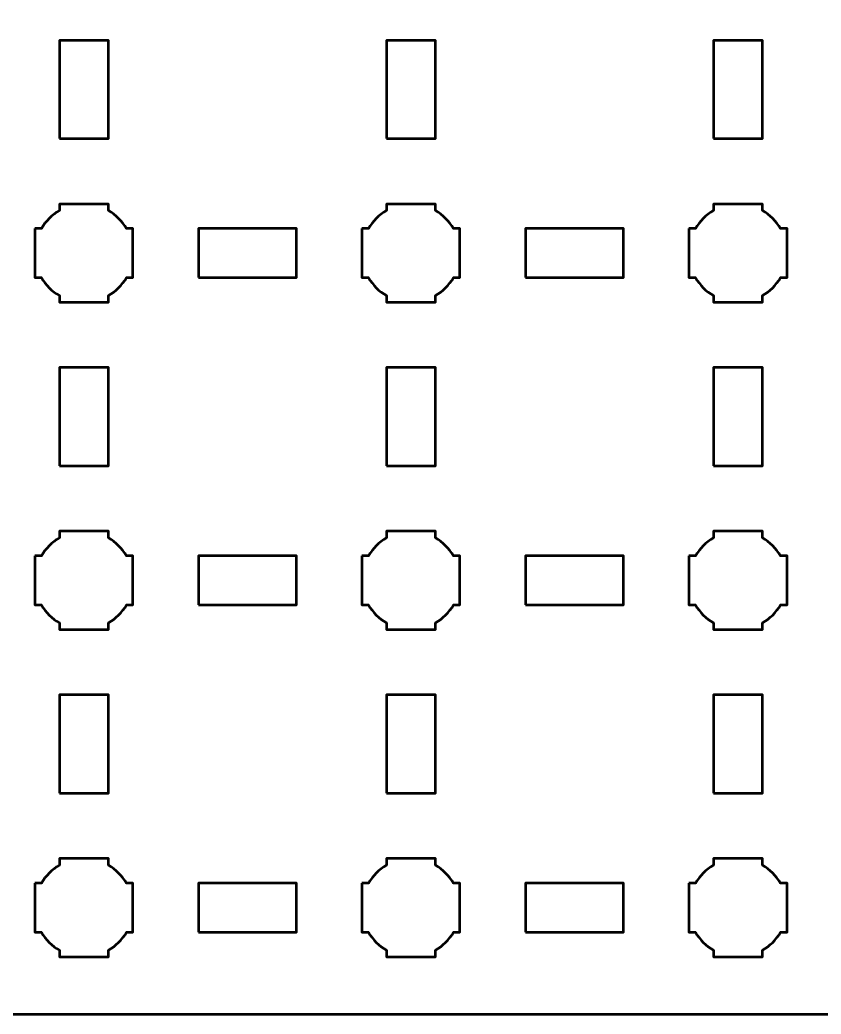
# Model space of a CAD drawing. Header units: centimetres. Extents: x -30.1 to 9.2, y -39.5 to 9.8.
# Drawn here: x -25.89 to -20.99, y -39.5 to -33.42 of the extents above; entities that cross this region are included whole.
import ezdxf

# ---------------------------------------------------------------- set-up
doc = ezdxf.new("R2010")
doc.units = ezdxf.units.CM
doc.header["$MEASUREMENT"] = 0
doc.layers.add('Layer 1', color=7, linetype='Continuous')

msp = doc.modelspace()

# ---------------------------------------------------------------- linework, layer by layer
at = {"layer": 'Layer 1', "lineweight": 53}
for points in [[(-25.65, -34.15), (-25.35, -34.15), (-25.35, -33.55), (-25.65, -33.55), (-25.65, -34.15)], [(-23.65, -34.15), (-23.35, -34.15), (-23.35, -33.55), (-23.65, -33.55), (-23.65, -34.15)], [(-21.65, -34.15), (-21.35, -34.15), (-21.35, -33.55), (-21.65, -33.55), (-21.65, -34.15)], [(-24.8, -35), (-24.2, -35), (-24.2, -34.7), (-24.8, -34.7), (-24.8, -35)], [(-22.8, -35), (-22.2, -35), (-22.2, -34.7), (-22.8, -34.7), (-22.8, -35)], [(-25.65, -36.15), (-25.35, -36.15), (-25.35, -35.55), (-25.65, -35.55), (-25.65, -36.15)], [(-23.65, -36.15), (-23.35, -36.15), (-23.35, -35.55), (-23.65, -35.55), (-23.65, -36.15)], [(-21.65, -36.15), (-21.35, -36.15), (-21.35, -35.55), (-21.65, -35.55), (-21.65, -36.15)], [(-24.8, -37), (-24.2, -37), (-24.2, -36.7), (-24.8, -36.7), (-24.8, -37)], [(-22.8, -37), (-22.2, -37), (-22.2, -36.7), (-22.8, -36.7), (-22.8, -37)], [(-25.65, -38.15), (-25.35, -38.15), (-25.35, -37.55), (-25.65, -37.55), (-25.65, -38.15)], [(-23.65, -38.15), (-23.35, -38.15), (-23.35, -37.55), (-23.65, -37.55), (-23.65, -38.15)], [(-21.65, -38.15), (-21.35, -38.15), (-21.35, -37.55), (-21.65, -37.55), (-21.65, -38.15)], [(-24.8, -39), (-24.2, -39), (-24.2, -38.7), (-24.8, -38.7), (-24.8, -39)], [(-22.8, -39), (-22.2, -39), (-22.2, -38.7), (-22.8, -38.7), (-22.8, -39)]]:
    msp.add_lwpolyline(points, close=True, dxfattribs=at)
for points, knots in [([(-30.15, -39), (-30.15, -39), (-30.15, 9.3), (-30.15, 9.3), (-30.15, 9.3), (-30.15, 9.57609), (-29.92609, 9.8), (-29.65, 9.8), (-29.65, 9.8), (-29.65, 9.8), (8.65, 9.8), (8.65, 9.8), (8.65, 9.8), (8.92609, 9.8), (9.15, 9.57609), (9.15, 9.3), (9.15, 9.3), (9.15, 9.3), (9.15, -39), (9.15, -39), (9.15, -39), (9.15, -39.27609), (8.92609, -39.5), (8.65, -39.5), (8.65, -39.5), (8.65, -39.5), (-29.65, -39.5), (-29.65, -39.5), (-29.65, -39.5), (-29.92609, -39.5), (-30.15, -39.27609), (-30.15, -39)], [0, 0, 0, 0, 0.125, 0.125, 0.125, 0.125, 0.25, 0.25, 0.25, 0.25, 0.375, 0.375, 0.375, 0.375, 0.5, 0.5, 0.5, 0.5, 0.625, 0.625, 0.625, 0.625, 0.75, 0.75, 0.75, 0.75, 0.875, 0.875, 0.875, 0.875, 1, 1, 1, 1]), ([(-25.8, -34.7), (-25.8, -34.7), (-25.75985, -34.7), (-25.75985, -34.7), (-25.75985, -34.7), (-25.7335, -34.65447), (-25.69553, -34.6165), (-25.65, -34.59015), (-25.65, -34.59015), (-25.65, -34.59015), (-25.65, -34.55), (-25.65, -34.55), (-25.65, -34.55), (-25.65, -34.55), (-25.5, -34.55), (-25.5, -34.55), (-25.5, -34.55), (-25.5, -34.55), (-25.35, -34.55), (-25.35, -34.55), (-25.35, -34.55), (-25.35, -34.55), (-25.35, -34.59015), (-25.35, -34.59015), (-25.35, -34.59015), (-25.30447, -34.6165), (-25.2665, -34.65447), (-25.24015, -34.7), (-25.24015, -34.7), (-25.24015, -34.7), (-25.2, -34.7), (-25.2, -34.7), (-25.2, -34.7), (-25.2, -34.7), (-25.2, -34.85), (-25.2, -34.85), (-25.2, -34.85), (-25.2, -34.85), (-25.2, -35), (-25.2, -35), (-25.2, -35), (-25.2, -35), (-25.24015, -35), (-25.24015, -35), (-25.24015, -35), (-25.2665, -35.04553), (-25.30447, -35.0835), (-25.35, -35.10985), (-25.35, -35.10985), (-25.35, -35.10985), (-25.35, -35.15), (-25.35, -35.15), (-25.35, -35.15), (-25.35, -35.15), (-25.5, -35.15), (-25.5, -35.15), (-25.5, -35.15), (-25.5, -35.15), (-25.65, -35.15), (-25.65, -35.15), (-25.65, -35.15), (-25.65, -35.15), (-25.65, -35.10985), (-25.65, -35.10985), (-25.65, -35.10985), (-25.69553, -35.0835), (-25.7335, -35.04553), (-25.75985, -35), (-25.75985, -35), (-25.75985, -35), (-25.8, -35), (-25.8, -35), (-25.8, -35), (-25.8, -35), (-25.8, -34.85), (-25.8, -34.85), (-25.8, -34.85), (-25.8, -34.85), (-25.8, -34.7), (-25.8, -34.7)], [0, 0, 0, 0, 0.05, 0.05, 0.05, 0.05, 0.1, 0.1, 0.1, 0.1, 0.15, 0.15, 0.15, 0.15, 0.2, 0.2, 0.2, 0.2, 0.25, 0.25, 0.25, 0.25, 0.3, 0.3, 0.3, 0.3, 0.35, 0.35, 0.35, 0.35, 0.4, 0.4, 0.4, 0.4, 0.45, 0.45, 0.45, 0.45, 0.5, 0.5, 0.5, 0.5, 0.55, 0.55, 0.55, 0.55, 0.6, 0.6, 0.6, 0.6, 0.65, 0.65, 0.65, 0.65, 0.7, 0.7, 0.7, 0.7, 0.75, 0.75, 0.75, 0.75, 0.8, 0.8, 0.8, 0.8, 0.85, 0.85, 0.85, 0.85, 0.9, 0.9, 0.9, 0.9, 0.95, 0.95, 0.95, 0.95, 1, 1, 1, 1]), ([(-23.8, -34.7), (-23.8, -34.7), (-23.75985, -34.7), (-23.75985, -34.7), (-23.75985, -34.7), (-23.7335, -34.65447), (-23.69553, -34.6165), (-23.65, -34.59015), (-23.65, -34.59015), (-23.65, -34.59015), (-23.65, -34.55), (-23.65, -34.55), (-23.65, -34.55), (-23.65, -34.55), (-23.5, -34.55), (-23.5, -34.55), (-23.5, -34.55), (-23.5, -34.55), (-23.35, -34.55), (-23.35, -34.55), (-23.35, -34.55), (-23.35, -34.55), (-23.35, -34.59015), (-23.35, -34.59015), (-23.35, -34.59015), (-23.30447, -34.6165), (-23.2665, -34.65447), (-23.24015, -34.7), (-23.24015, -34.7), (-23.24015, -34.7), (-23.2, -34.7), (-23.2, -34.7), (-23.2, -34.7), (-23.2, -34.7), (-23.2, -34.85), (-23.2, -34.85), (-23.2, -34.85), (-23.2, -34.85), (-23.2, -35), (-23.2, -35), (-23.2, -35), (-23.2, -35), (-23.24015, -35), (-23.24015, -35), (-23.24015, -35), (-23.2665, -35.04553), (-23.30447, -35.0835), (-23.35, -35.10985), (-23.35, -35.10985), (-23.35, -35.10985), (-23.35, -35.15), (-23.35, -35.15), (-23.35, -35.15), (-23.35, -35.15), (-23.5, -35.15), (-23.5, -35.15), (-23.5, -35.15), (-23.5, -35.15), (-23.65, -35.15), (-23.65, -35.15), (-23.65, -35.15), (-23.65, -35.15), (-23.65, -35.10985), (-23.65, -35.10985), (-23.65, -35.10985), (-23.69553, -35.0835), (-23.7335, -35.04553), (-23.75985, -35), (-23.75985, -35), (-23.75985, -35), (-23.8, -35), (-23.8, -35), (-23.8, -35), (-23.8, -35), (-23.8, -34.85), (-23.8, -34.85), (-23.8, -34.85), (-23.8, -34.85), (-23.8, -34.7), (-23.8, -34.7)], [0, 0, 0, 0, 0.05, 0.05, 0.05, 0.05, 0.1, 0.1, 0.1, 0.1, 0.15, 0.15, 0.15, 0.15, 0.2, 0.2, 0.2, 0.2, 0.25, 0.25, 0.25, 0.25, 0.3, 0.3, 0.3, 0.3, 0.35, 0.35, 0.35, 0.35, 0.4, 0.4, 0.4, 0.4, 0.45, 0.45, 0.45, 0.45, 0.5, 0.5, 0.5, 0.5, 0.55, 0.55, 0.55, 0.55, 0.6, 0.6, 0.6, 0.6, 0.65, 0.65, 0.65, 0.65, 0.7, 0.7, 0.7, 0.7, 0.75, 0.75, 0.75, 0.75, 0.8, 0.8, 0.8, 0.8, 0.85, 0.85, 0.85, 0.85, 0.9, 0.9, 0.9, 0.9, 0.95, 0.95, 0.95, 0.95, 1, 1, 1, 1]), ([(-21.8, -34.7), (-21.8, -34.7), (-21.75985, -34.7), (-21.75985, -34.7), (-21.75985, -34.7), (-21.7335, -34.65447), (-21.69553, -34.6165), (-21.65, -34.59015), (-21.65, -34.59015), (-21.65, -34.59015), (-21.65, -34.55), (-21.65, -34.55), (-21.65, -34.55), (-21.65, -34.55), (-21.5, -34.55), (-21.5, -34.55), (-21.5, -34.55), (-21.5, -34.55), (-21.35, -34.55), (-21.35, -34.55), (-21.35, -34.55), (-21.35, -34.55), (-21.35, -34.59015), (-21.35, -34.59015), (-21.35, -34.59015), (-21.30447, -34.6165), (-21.2665, -34.65447), (-21.24015, -34.7), (-21.24015, -34.7), (-21.24015, -34.7), (-21.2, -34.7), (-21.2, -34.7), (-21.2, -34.7), (-21.2, -34.7), (-21.2, -34.85), (-21.2, -34.85), (-21.2, -34.85), (-21.2, -34.85), (-21.2, -35), (-21.2, -35), (-21.2, -35), (-21.2, -35), (-21.24015, -35), (-21.24015, -35), (-21.24015, -35), (-21.2665, -35.04553), (-21.30447, -35.0835), (-21.35, -35.10985), (-21.35, -35.10985), (-21.35, -35.10985), (-21.35, -35.15), (-21.35, -35.15), (-21.35, -35.15), (-21.35, -35.15), (-21.5, -35.15), (-21.5, -35.15), (-21.5, -35.15), (-21.5, -35.15), (-21.65, -35.15), (-21.65, -35.15), (-21.65, -35.15), (-21.65, -35.15), (-21.65, -35.10985), (-21.65, -35.10985), (-21.65, -35.10985), (-21.69553, -35.0835), (-21.7335, -35.04553), (-21.75985, -35), (-21.75985, -35), (-21.75985, -35), (-21.8, -35), (-21.8, -35), (-21.8, -35), (-21.8, -35), (-21.8, -34.85), (-21.8, -34.85), (-21.8, -34.85), (-21.8, -34.85), (-21.8, -34.7), (-21.8, -34.7)], [0, 0, 0, 0, 0.05, 0.05, 0.05, 0.05, 0.1, 0.1, 0.1, 0.1, 0.15, 0.15, 0.15, 0.15, 0.2, 0.2, 0.2, 0.2, 0.25, 0.25, 0.25, 0.25, 0.3, 0.3, 0.3, 0.3, 0.35, 0.35, 0.35, 0.35, 0.4, 0.4, 0.4, 0.4, 0.45, 0.45, 0.45, 0.45, 0.5, 0.5, 0.5, 0.5, 0.55, 0.55, 0.55, 0.55, 0.6, 0.6, 0.6, 0.6, 0.65, 0.65, 0.65, 0.65, 0.7, 0.7, 0.7, 0.7, 0.75, 0.75, 0.75, 0.75, 0.8, 0.8, 0.8, 0.8, 0.85, 0.85, 0.85, 0.85, 0.9, 0.9, 0.9, 0.9, 0.95, 0.95, 0.95, 0.95, 1, 1, 1, 1]), ([(-25.8, -36.7), (-25.8, -36.7), (-25.75985, -36.7), (-25.75985, -36.7), (-25.75985, -36.7), (-25.7335, -36.65447), (-25.69553, -36.6165), (-25.65, -36.59015), (-25.65, -36.59015), (-25.65, -36.59015), (-25.65, -36.55), (-25.65, -36.55), (-25.65, -36.55), (-25.65, -36.55), (-25.5, -36.55), (-25.5, -36.55), (-25.5, -36.55), (-25.5, -36.55), (-25.35, -36.55), (-25.35, -36.55), (-25.35, -36.55), (-25.35, -36.55), (-25.35, -36.59015), (-25.35, -36.59015), (-25.35, -36.59015), (-25.30447, -36.6165), (-25.2665, -36.65447), (-25.24015, -36.7), (-25.24015, -36.7), (-25.24015, -36.7), (-25.2, -36.7), (-25.2, -36.7), (-25.2, -36.7), (-25.2, -36.7), (-25.2, -36.85), (-25.2, -36.85), (-25.2, -36.85), (-25.2, -36.85), (-25.2, -37), (-25.2, -37), (-25.2, -37), (-25.2, -37), (-25.24015, -37), (-25.24015, -37), (-25.24015, -37), (-25.2665, -37.04553), (-25.30447, -37.0835), (-25.35, -37.10985), (-25.35, -37.10985), (-25.35, -37.10985), (-25.35, -37.15), (-25.35, -37.15), (-25.35, -37.15), (-25.35, -37.15), (-25.5, -37.15), (-25.5, -37.15), (-25.5, -37.15), (-25.5, -37.15), (-25.65, -37.15), (-25.65, -37.15), (-25.65, -37.15), (-25.65, -37.15), (-25.65, -37.10985), (-25.65, -37.10985), (-25.65, -37.10985), (-25.69553, -37.0835), (-25.7335, -37.04553), (-25.75985, -37), (-25.75985, -37), (-25.75985, -37), (-25.8, -37), (-25.8, -37), (-25.8, -37), (-25.8, -37), (-25.8, -36.85), (-25.8, -36.85), (-25.8, -36.85), (-25.8, -36.85), (-25.8, -36.7), (-25.8, -36.7)], [0, 0, 0, 0, 0.05, 0.05, 0.05, 0.05, 0.1, 0.1, 0.1, 0.1, 0.15, 0.15, 0.15, 0.15, 0.2, 0.2, 0.2, 0.2, 0.25, 0.25, 0.25, 0.25, 0.3, 0.3, 0.3, 0.3, 0.35, 0.35, 0.35, 0.35, 0.4, 0.4, 0.4, 0.4, 0.45, 0.45, 0.45, 0.45, 0.5, 0.5, 0.5, 0.5, 0.55, 0.55, 0.55, 0.55, 0.6, 0.6, 0.6, 0.6, 0.65, 0.65, 0.65, 0.65, 0.7, 0.7, 0.7, 0.7, 0.75, 0.75, 0.75, 0.75, 0.8, 0.8, 0.8, 0.8, 0.85, 0.85, 0.85, 0.85, 0.9, 0.9, 0.9, 0.9, 0.95, 0.95, 0.95, 0.95, 1, 1, 1, 1]), ([(-23.8, -36.7), (-23.8, -36.7), (-23.75985, -36.7), (-23.75985, -36.7), (-23.75985, -36.7), (-23.7335, -36.65447), (-23.69553, -36.6165), (-23.65, -36.59015), (-23.65, -36.59015), (-23.65, -36.59015), (-23.65, -36.55), (-23.65, -36.55), (-23.65, -36.55), (-23.65, -36.55), (-23.5, -36.55), (-23.5, -36.55), (-23.5, -36.55), (-23.5, -36.55), (-23.35, -36.55), (-23.35, -36.55), (-23.35, -36.55), (-23.35, -36.55), (-23.35, -36.59015), (-23.35, -36.59015), (-23.35, -36.59015), (-23.30447, -36.6165), (-23.2665, -36.65447), (-23.24015, -36.7), (-23.24015, -36.7), (-23.24015, -36.7), (-23.2, -36.7), (-23.2, -36.7), (-23.2, -36.7), (-23.2, -36.7), (-23.2, -36.85), (-23.2, -36.85), (-23.2, -36.85), (-23.2, -36.85), (-23.2, -37), (-23.2, -37), (-23.2, -37), (-23.2, -37), (-23.24015, -37), (-23.24015, -37), (-23.24015, -37), (-23.2665, -37.04553), (-23.30447, -37.0835), (-23.35, -37.10985), (-23.35, -37.10985), (-23.35, -37.10985), (-23.35, -37.15), (-23.35, -37.15), (-23.35, -37.15), (-23.35, -37.15), (-23.5, -37.15), (-23.5, -37.15), (-23.5, -37.15), (-23.5, -37.15), (-23.65, -37.15), (-23.65, -37.15), (-23.65, -37.15), (-23.65, -37.15), (-23.65, -37.10985), (-23.65, -37.10985), (-23.65, -37.10985), (-23.69553, -37.0835), (-23.7335, -37.04553), (-23.75985, -37), (-23.75985, -37), (-23.75985, -37), (-23.8, -37), (-23.8, -37), (-23.8, -37), (-23.8, -37), (-23.8, -36.85), (-23.8, -36.85), (-23.8, -36.85), (-23.8, -36.85), (-23.8, -36.7), (-23.8, -36.7)], [0, 0, 0, 0, 0.05, 0.05, 0.05, 0.05, 0.1, 0.1, 0.1, 0.1, 0.15, 0.15, 0.15, 0.15, 0.2, 0.2, 0.2, 0.2, 0.25, 0.25, 0.25, 0.25, 0.3, 0.3, 0.3, 0.3, 0.35, 0.35, 0.35, 0.35, 0.4, 0.4, 0.4, 0.4, 0.45, 0.45, 0.45, 0.45, 0.5, 0.5, 0.5, 0.5, 0.55, 0.55, 0.55, 0.55, 0.6, 0.6, 0.6, 0.6, 0.65, 0.65, 0.65, 0.65, 0.7, 0.7, 0.7, 0.7, 0.75, 0.75, 0.75, 0.75, 0.8, 0.8, 0.8, 0.8, 0.85, 0.85, 0.85, 0.85, 0.9, 0.9, 0.9, 0.9, 0.95, 0.95, 0.95, 0.95, 1, 1, 1, 1]), ([(-21.8, -36.7), (-21.8, -36.7), (-21.75985, -36.7), (-21.75985, -36.7), (-21.75985, -36.7), (-21.7335, -36.65447), (-21.69553, -36.6165), (-21.65, -36.59015), (-21.65, -36.59015), (-21.65, -36.59015), (-21.65, -36.55), (-21.65, -36.55), (-21.65, -36.55), (-21.65, -36.55), (-21.5, -36.55), (-21.5, -36.55), (-21.5, -36.55), (-21.5, -36.55), (-21.35, -36.55), (-21.35, -36.55), (-21.35, -36.55), (-21.35, -36.55), (-21.35, -36.59015), (-21.35, -36.59015), (-21.35, -36.59015), (-21.30447, -36.6165), (-21.2665, -36.65447), (-21.24015, -36.7), (-21.24015, -36.7), (-21.24015, -36.7), (-21.2, -36.7), (-21.2, -36.7), (-21.2, -36.7), (-21.2, -36.7), (-21.2, -36.85), (-21.2, -36.85), (-21.2, -36.85), (-21.2, -36.85), (-21.2, -37), (-21.2, -37), (-21.2, -37), (-21.2, -37), (-21.24015, -37), (-21.24015, -37), (-21.24015, -37), (-21.2665, -37.04553), (-21.30447, -37.0835), (-21.35, -37.10985), (-21.35, -37.10985), (-21.35, -37.10985), (-21.35, -37.15), (-21.35, -37.15), (-21.35, -37.15), (-21.35, -37.15), (-21.5, -37.15), (-21.5, -37.15), (-21.5, -37.15), (-21.5, -37.15), (-21.65, -37.15), (-21.65, -37.15), (-21.65, -37.15), (-21.65, -37.15), (-21.65, -37.10985), (-21.65, -37.10985), (-21.65, -37.10985), (-21.69553, -37.0835), (-21.7335, -37.04553), (-21.75985, -37), (-21.75985, -37), (-21.75985, -37), (-21.8, -37), (-21.8, -37), (-21.8, -37), (-21.8, -37), (-21.8, -36.85), (-21.8, -36.85), (-21.8, -36.85), (-21.8, -36.85), (-21.8, -36.7), (-21.8, -36.7)], [0, 0, 0, 0, 0.05, 0.05, 0.05, 0.05, 0.1, 0.1, 0.1, 0.1, 0.15, 0.15, 0.15, 0.15, 0.2, 0.2, 0.2, 0.2, 0.25, 0.25, 0.25, 0.25, 0.3, 0.3, 0.3, 0.3, 0.35, 0.35, 0.35, 0.35, 0.4, 0.4, 0.4, 0.4, 0.45, 0.45, 0.45, 0.45, 0.5, 0.5, 0.5, 0.5, 0.55, 0.55, 0.55, 0.55, 0.6, 0.6, 0.6, 0.6, 0.65, 0.65, 0.65, 0.65, 0.7, 0.7, 0.7, 0.7, 0.75, 0.75, 0.75, 0.75, 0.8, 0.8, 0.8, 0.8, 0.85, 0.85, 0.85, 0.85, 0.9, 0.9, 0.9, 0.9, 0.95, 0.95, 0.95, 0.95, 1, 1, 1, 1]), ([(-25.8, -38.7), (-25.8, -38.7), (-25.75985, -38.7), (-25.75985, -38.7), (-25.75985, -38.7), (-25.7335, -38.65447), (-25.69553, -38.6165), (-25.65, -38.59015), (-25.65, -38.59015), (-25.65, -38.59015), (-25.65, -38.55), (-25.65, -38.55), (-25.65, -38.55), (-25.65, -38.55), (-25.5, -38.55), (-25.5, -38.55), (-25.5, -38.55), (-25.5, -38.55), (-25.35, -38.55), (-25.35, -38.55), (-25.35, -38.55), (-25.35, -38.55), (-25.35, -38.59015), (-25.35, -38.59015), (-25.35, -38.59015), (-25.30447, -38.6165), (-25.2665, -38.65447), (-25.24015, -38.7), (-25.24015, -38.7), (-25.24015, -38.7), (-25.2, -38.7), (-25.2, -38.7), (-25.2, -38.7), (-25.2, -38.7), (-25.2, -38.85), (-25.2, -38.85), (-25.2, -38.85), (-25.2, -38.85), (-25.2, -39), (-25.2, -39), (-25.2, -39), (-25.2, -39), (-25.24015, -39), (-25.24015, -39), (-25.24015, -39), (-25.2665, -39.04553), (-25.30447, -39.0835), (-25.35, -39.10985), (-25.35, -39.10985), (-25.35, -39.10985), (-25.35, -39.15), (-25.35, -39.15), (-25.35, -39.15), (-25.35, -39.15), (-25.5, -39.15), (-25.5, -39.15), (-25.5, -39.15), (-25.5, -39.15), (-25.65, -39.15), (-25.65, -39.15), (-25.65, -39.15), (-25.65, -39.15), (-25.65, -39.10985), (-25.65, -39.10985), (-25.65, -39.10985), (-25.69553, -39.0835), (-25.7335, -39.04553), (-25.75985, -39), (-25.75985, -39), (-25.75985, -39), (-25.8, -39), (-25.8, -39), (-25.8, -39), (-25.8, -39), (-25.8, -38.85), (-25.8, -38.85), (-25.8, -38.85), (-25.8, -38.85), (-25.8, -38.7), (-25.8, -38.7)], [0, 0, 0, 0, 0.05, 0.05, 0.05, 0.05, 0.1, 0.1, 0.1, 0.1, 0.15, 0.15, 0.15, 0.15, 0.2, 0.2, 0.2, 0.2, 0.25, 0.25, 0.25, 0.25, 0.3, 0.3, 0.3, 0.3, 0.35, 0.35, 0.35, 0.35, 0.4, 0.4, 0.4, 0.4, 0.45, 0.45, 0.45, 0.45, 0.5, 0.5, 0.5, 0.5, 0.55, 0.55, 0.55, 0.55, 0.6, 0.6, 0.6, 0.6, 0.65, 0.65, 0.65, 0.65, 0.7, 0.7, 0.7, 0.7, 0.75, 0.75, 0.75, 0.75, 0.8, 0.8, 0.8, 0.8, 0.85, 0.85, 0.85, 0.85, 0.9, 0.9, 0.9, 0.9, 0.95, 0.95, 0.95, 0.95, 1, 1, 1, 1]), ([(-23.8, -38.7), (-23.8, -38.7), (-23.75985, -38.7), (-23.75985, -38.7), (-23.75985, -38.7), (-23.7335, -38.65447), (-23.69553, -38.6165), (-23.65, -38.59015), (-23.65, -38.59015), (-23.65, -38.59015), (-23.65, -38.55), (-23.65, -38.55), (-23.65, -38.55), (-23.65, -38.55), (-23.5, -38.55), (-23.5, -38.55), (-23.5, -38.55), (-23.5, -38.55), (-23.35, -38.55), (-23.35, -38.55), (-23.35, -38.55), (-23.35, -38.55), (-23.35, -38.59015), (-23.35, -38.59015), (-23.35, -38.59015), (-23.30447, -38.6165), (-23.2665, -38.65447), (-23.24015, -38.7), (-23.24015, -38.7), (-23.24015, -38.7), (-23.2, -38.7), (-23.2, -38.7), (-23.2, -38.7), (-23.2, -38.7), (-23.2, -38.85), (-23.2, -38.85), (-23.2, -38.85), (-23.2, -38.85), (-23.2, -39), (-23.2, -39), (-23.2, -39), (-23.2, -39), (-23.24015, -39), (-23.24015, -39), (-23.24015, -39), (-23.2665, -39.04553), (-23.30447, -39.0835), (-23.35, -39.10985), (-23.35, -39.10985), (-23.35, -39.10985), (-23.35, -39.15), (-23.35, -39.15), (-23.35, -39.15), (-23.35, -39.15), (-23.5, -39.15), (-23.5, -39.15), (-23.5, -39.15), (-23.5, -39.15), (-23.65, -39.15), (-23.65, -39.15), (-23.65, -39.15), (-23.65, -39.15), (-23.65, -39.10985), (-23.65, -39.10985), (-23.65, -39.10985), (-23.69553, -39.0835), (-23.7335, -39.04553), (-23.75985, -39), (-23.75985, -39), (-23.75985, -39), (-23.8, -39), (-23.8, -39), (-23.8, -39), (-23.8, -39), (-23.8, -38.85), (-23.8, -38.85), (-23.8, -38.85), (-23.8, -38.85), (-23.8, -38.7), (-23.8, -38.7)], [0, 0, 0, 0, 0.05, 0.05, 0.05, 0.05, 0.1, 0.1, 0.1, 0.1, 0.15, 0.15, 0.15, 0.15, 0.2, 0.2, 0.2, 0.2, 0.25, 0.25, 0.25, 0.25, 0.3, 0.3, 0.3, 0.3, 0.35, 0.35, 0.35, 0.35, 0.4, 0.4, 0.4, 0.4, 0.45, 0.45, 0.45, 0.45, 0.5, 0.5, 0.5, 0.5, 0.55, 0.55, 0.55, 0.55, 0.6, 0.6, 0.6, 0.6, 0.65, 0.65, 0.65, 0.65, 0.7, 0.7, 0.7, 0.7, 0.75, 0.75, 0.75, 0.75, 0.8, 0.8, 0.8, 0.8, 0.85, 0.85, 0.85, 0.85, 0.9, 0.9, 0.9, 0.9, 0.95, 0.95, 0.95, 0.95, 1, 1, 1, 1]), ([(-21.8, -38.7), (-21.8, -38.7), (-21.75985, -38.7), (-21.75985, -38.7), (-21.75985, -38.7), (-21.7335, -38.65447), (-21.69553, -38.6165), (-21.65, -38.59015), (-21.65, -38.59015), (-21.65, -38.59015), (-21.65, -38.55), (-21.65, -38.55), (-21.65, -38.55), (-21.65, -38.55), (-21.5, -38.55), (-21.5, -38.55), (-21.5, -38.55), (-21.5, -38.55), (-21.35, -38.55), (-21.35, -38.55), (-21.35, -38.55), (-21.35, -38.55), (-21.35, -38.59015), (-21.35, -38.59015), (-21.35, -38.59015), (-21.30447, -38.6165), (-21.2665, -38.65447), (-21.24015, -38.7), (-21.24015, -38.7), (-21.24015, -38.7), (-21.2, -38.7), (-21.2, -38.7), (-21.2, -38.7), (-21.2, -38.7), (-21.2, -38.85), (-21.2, -38.85), (-21.2, -38.85), (-21.2, -38.85), (-21.2, -39), (-21.2, -39), (-21.2, -39), (-21.2, -39), (-21.24015, -39), (-21.24015, -39), (-21.24015, -39), (-21.2665, -39.04553), (-21.30447, -39.0835), (-21.35, -39.10985), (-21.35, -39.10985), (-21.35, -39.10985), (-21.35, -39.15), (-21.35, -39.15), (-21.35, -39.15), (-21.35, -39.15), (-21.5, -39.15), (-21.5, -39.15), (-21.5, -39.15), (-21.5, -39.15), (-21.65, -39.15), (-21.65, -39.15), (-21.65, -39.15), (-21.65, -39.15), (-21.65, -39.10985), (-21.65, -39.10985), (-21.65, -39.10985), (-21.69553, -39.0835), (-21.7335, -39.04553), (-21.75985, -39), (-21.75985, -39), (-21.75985, -39), (-21.8, -39), (-21.8, -39), (-21.8, -39), (-21.8, -39), (-21.8, -38.85), (-21.8, -38.85), (-21.8, -38.85), (-21.8, -38.85), (-21.8, -38.7), (-21.8, -38.7)], [0, 0, 0, 0, 0.05, 0.05, 0.05, 0.05, 0.1, 0.1, 0.1, 0.1, 0.15, 0.15, 0.15, 0.15, 0.2, 0.2, 0.2, 0.2, 0.25, 0.25, 0.25, 0.25, 0.3, 0.3, 0.3, 0.3, 0.35, 0.35, 0.35, 0.35, 0.4, 0.4, 0.4, 0.4, 0.45, 0.45, 0.45, 0.45, 0.5, 0.5, 0.5, 0.5, 0.55, 0.55, 0.55, 0.55, 0.6, 0.6, 0.6, 0.6, 0.65, 0.65, 0.65, 0.65, 0.7, 0.7, 0.7, 0.7, 0.75, 0.75, 0.75, 0.75, 0.8, 0.8, 0.8, 0.8, 0.85, 0.85, 0.85, 0.85, 0.9, 0.9, 0.9, 0.9, 0.95, 0.95, 0.95, 0.95, 1, 1, 1, 1])]:
    msp.add_open_spline(points, degree=3, knots=knots, dxfattribs=at)

doc.saveas('drawing.dxf')
